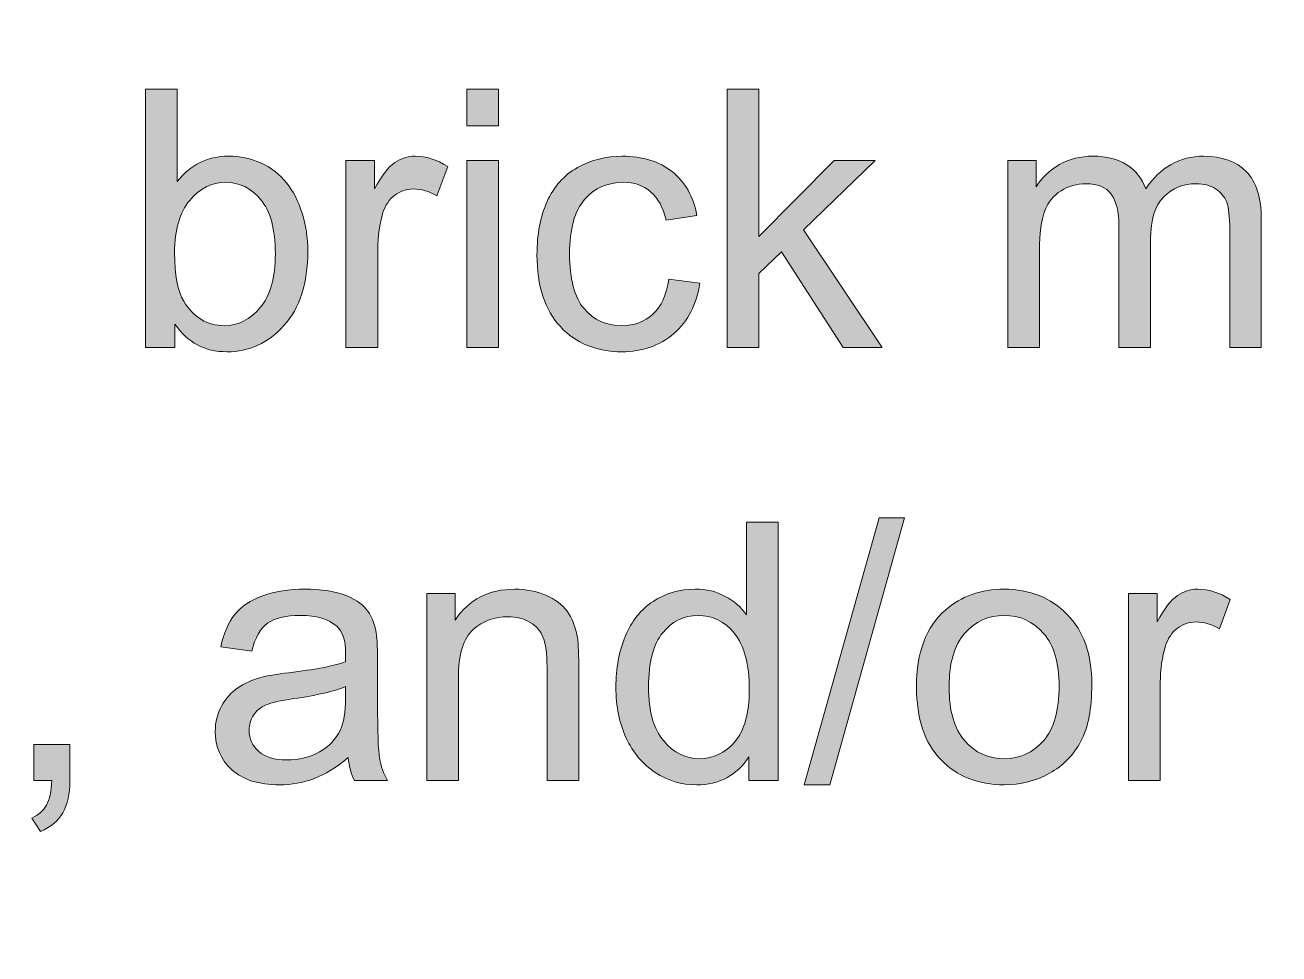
# Model space of a CAD drawing. Header units: inches. Extents: x -17.6 to 82.3, y -15.1 to 23.2.
# Drawn here: x 79.354 to 80.03, y -4.854 to -4.353 of the extents above; entities that cross this region are included whole.
import ezdxf

# ---------------------------------------------------------------- set-up
doc = ezdxf.new("R2010")
doc.units = ezdxf.units.IN
doc.header["$MEASUREMENT"] = 0
doc.layers.get('0').update_dxf_attribs({"lineweight": 0})
doc.layers.add('G-ANNO-TTLB', color=7, linetype='Continuous', lineweight=0)

# ---------------------------------------------------------------- blocks, each defined once
blk = doc.blocks.new('Block_3')
at = {"true_color": 0x000000, "transparency": 33554687}
h = blk.add_hatch(color=18, dxfattribs=at)
h.dxf.hatch_style = 2
edge = h.paths.add_edge_path()
edge.add_spline(control_points=[(79.43492, -4.47594), (79.43492, -4.48802), (79.43656, -4.49676), (79.43986, -4.50214), (79.44523, -4.51095), (79.45251, -4.51534), (79.4617, -4.51534), (79.46916, -4.51534), (79.47561, -4.5121), (79.48107, -4.5056), (79.4865, -4.49912), (79.48923, -4.48945), (79.48923, -4.4766), (79.48923, -4.46343), (79.48661, -4.45372), (79.48139, -4.44746), (79.47617, -4.44119), (79.46986, -4.43806), (79.46246, -4.43806), (79.45498, -4.43806), (79.44853, -4.4413), (79.44309, -4.44779), (79.43764, -4.45428), (79.43492, -4.46366), (79.43492, -4.47594)], knot_values=[0, 0, 0, 0, 1, 1, 1, 2, 2, 2, 3, 3, 3, 4, 4, 4, 5, 5, 5, 6, 6, 6, 7, 7, 7, 8, 8, 8, 8], degree=3, periodic=0)
edge = h.paths.add_edge_path()
edge.add_spline(control_points=[(79.43511, -4.52711), (79.43511, -4.52711), (79.41924, -4.52711), (79.41924, -4.52711), (79.41924, -4.52711), (79.41924, -4.38793), (79.41924, -4.38793), (79.41924, -4.38793), (79.43633, -4.38793), (79.43633, -4.38793), (79.43633, -4.38793), (79.43633, -4.43758), (79.43633, -4.43758), (79.44355, -4.42853), (79.45277, -4.424), (79.46398, -4.424), (79.47017, -4.424), (79.47605, -4.42525), (79.48158, -4.42775), (79.48711, -4.43026), (79.49167, -4.43377), (79.49525, -4.4383), (79.49883, -4.44282), (79.50163, -4.44828), (79.50366, -4.45467), (79.50568, -4.46106), (79.5067, -4.4679), (79.5067, -4.47518), (79.5067, -4.49246), (79.50241, -4.50582), (79.49387, -4.51525), (79.48532, -4.52467), (79.47507, -4.52939), (79.46311, -4.52939), (79.45121, -4.52939), (79.44188, -4.52443), (79.43511, -4.51449), (79.43511, -4.51449), (79.43511, -4.52711), (79.43511, -4.52711)], knot_values=[0, 0, 0, 0, 1, 1, 1, 2, 2, 2, 3, 3, 3, 4, 4, 4, 5, 5, 5, 6, 6, 6, 7, 7, 7, 8, 8, 8, 9, 9, 9, 10, 10, 10, 11, 11, 11, 12, 12, 12, 13, 13, 13, 13], degree=3, periodic=0)
h = blk.add_hatch(color=18, dxfattribs=at)
h.dxf.hatch_style = 2
edge = h.paths.add_edge_path()
edge.add_spline(control_points=[(79.59234, -4.52711), (79.59234, -4.52711), (79.59234, -4.42628), (79.59234, -4.42628), (79.59234, -4.42628), (79.60943, -4.42628), (79.60943, -4.42628), (79.60943, -4.42628), (79.60943, -4.52711), (79.60943, -4.52711), (79.60943, -4.52711), (79.59234, -4.52711), (79.59234, -4.52711)], knot_values=[0, 0, 0, 0, 1, 1, 1, 2, 2, 2, 3, 3, 3, 4, 4, 4, 4], degree=3, periodic=0)
edge = h.paths.add_edge_path()
edge.add_spline(control_points=[(79.59234, -4.40758), (79.59234, -4.40758), (79.59234, -4.38793), (79.59234, -4.38793), (79.59234, -4.38793), (79.60943, -4.38793), (79.60943, -4.38793), (79.60943, -4.38793), (79.60943, -4.40758), (79.60943, -4.40758), (79.60943, -4.40758), (79.59234, -4.40758), (79.59234, -4.40758)], knot_values=[0, 0, 0, 0, 1, 1, 1, 2, 2, 2, 3, 3, 3, 4, 4, 4, 4], degree=3, periodic=0)
h = blk.add_hatch(color=18, dxfattribs=at)
h.dxf.hatch_style = 2
edge = h.paths.add_edge_path()
edge.add_spline(control_points=[(79.73275, -4.52711), (79.73275, -4.52711), (79.73275, -4.38793), (79.73275, -4.38793), (79.73275, -4.38793), (79.74984, -4.38793), (79.74984, -4.38793), (79.74984, -4.38793), (79.74984, -4.4673), (79.74984, -4.4673), (79.74984, -4.4673), (79.79028, -4.42628), (79.79028, -4.42628), (79.79028, -4.42628), (79.81242, -4.42628), (79.81242, -4.42628), (79.81242, -4.42628), (79.77387, -4.46369), (79.77387, -4.46369), (79.77387, -4.46369), (79.8163, -4.52711), (79.8163, -4.52711), (79.8163, -4.52711), (79.79522, -4.52711), (79.79522, -4.52711), (79.79522, -4.52711), (79.76191, -4.47556), (79.76191, -4.47556), (79.76191, -4.47556), (79.74984, -4.48714), (79.74984, -4.48714), (79.74984, -4.48714), (79.74984, -4.52711), (79.74984, -4.52711), (79.74984, -4.52711), (79.73275, -4.52711), (79.73275, -4.52711)], knot_values=[0, 0, 0, 0, 1, 1, 1, 2, 2, 2, 3, 3, 3, 4, 4, 4, 5, 5, 5, 6, 6, 6, 7, 7, 7, 8, 8, 8, 9, 9, 9, 10, 10, 10, 11, 11, 11, 12, 12, 12, 12], degree=3, periodic=0)
h = blk.add_hatch(color=18, dxfattribs=at)
h.dxf.hatch_style = 2
edge = h.paths.add_edge_path()
edge.add_spline(control_points=[(79.52729, -4.52711), (79.52729, -4.52711), (79.52729, -4.42628), (79.52729, -4.42628), (79.52729, -4.42628), (79.54267, -4.42628), (79.54267, -4.42628), (79.54267, -4.42628), (79.54267, -4.44157), (79.54267, -4.44157), (79.5466, -4.43442), (79.55023, -4.4297), (79.55355, -4.42742), (79.55687, -4.42514), (79.56052, -4.424), (79.56451, -4.424), (79.57027, -4.424), (79.57613, -4.42584), (79.58209, -4.42951), (79.58209, -4.42951), (79.5762, -4.44537), (79.5762, -4.44537), (79.57202, -4.4429), (79.56784, -4.44166), (79.56367, -4.44166), (79.55992, -4.44166), (79.55657, -4.44279), (79.5536, -4.44503), (79.55062, -4.44728), (79.5485, -4.4504), (79.54723, -4.45439), (79.54533, -4.46046), (79.54438, -4.46711), (79.54438, -4.47432), (79.54438, -4.47432), (79.54438, -4.52711), (79.54438, -4.52711), (79.54438, -4.52711), (79.52729, -4.52711), (79.52729, -4.52711)], knot_values=[0, 0, 0, 0, 1, 1, 1, 2, 2, 2, 3, 3, 3, 4, 4, 4, 5, 5, 5, 6, 6, 6, 7, 7, 7, 8, 8, 8, 9, 9, 9, 10, 10, 10, 11, 11, 11, 12, 12, 12, 13, 13, 13, 13], degree=3, periodic=0)
h = blk.add_hatch(color=18, dxfattribs=at)
h.dxf.hatch_style = 2
edge = h.paths.add_edge_path()
edge.add_spline(control_points=[(79.70123, -4.49018), (79.70123, -4.49018), (79.71804, -4.49236), (79.71804, -4.49236), (79.7162, -4.50395), (79.71151, -4.51301), (79.70394, -4.51957), (79.69637, -4.52611), (79.68709, -4.52939), (79.67608, -4.52939), (79.66227, -4.52939), (79.65118, -4.52489), (79.6428, -4.51586), (79.63441, -4.50685), (79.63021, -4.49391), (79.63021, -4.47708), (79.63021, -4.46619), (79.63203, -4.45667), (79.63563, -4.4485), (79.63924, -4.44033), (79.64472, -4.4342), (79.6521, -4.43014), (79.65948, -4.42604), (79.66749, -4.424), (79.67616, -4.424), (79.68712, -4.424), (79.69607, -4.42677), (79.70304, -4.43231), (79.71, -4.43785), (79.71446, -4.44572), (79.71642, -4.45591), (79.71642, -4.45591), (79.69982, -4.45847), (79.69982, -4.45847), (79.69823, -4.4517), (79.69542, -4.4466), (79.69141, -4.44318), (79.68739, -4.43977), (79.68254, -4.43806), (79.67684, -4.43806), (79.66823, -4.43806), (79.66123, -4.44115), (79.65584, -4.44731), (79.65047, -4.45349), (79.64779, -4.46324), (79.64779, -4.4766), (79.64779, -4.49015), (79.65038, -4.49999), (79.65557, -4.50613), (79.66075, -4.51227), (79.66753, -4.51534), (79.67589, -4.51534), (79.68259, -4.51534), (79.68819, -4.51328), (79.69268, -4.50917), (79.69718, -4.50506), (79.70003, -4.49873), (79.70123, -4.49018)], knot_values=[0, 0, 0, 0, 1, 1, 1, 2, 2, 2, 3, 3, 3, 4, 4, 4, 5, 5, 5, 6, 6, 6, 7, 7, 7, 8, 8, 8, 9, 9, 9, 10, 10, 10, 11, 11, 11, 12, 12, 12, 13, 13, 13, 14, 14, 14, 15, 15, 15, 16, 16, 16, 17, 17, 17, 18, 18, 18, 19, 19, 19, 19], degree=3, periodic=0)
h = blk.add_hatch(color=18, dxfattribs=at)
h.dxf.hatch_style = 2
edge = h.paths.add_edge_path()
edge.add_spline(control_points=[(79.8839, -4.52711), (79.8839, -4.52711), (79.8839, -4.42628), (79.8839, -4.42628), (79.8839, -4.42628), (79.8992, -4.42628), (79.8992, -4.42628), (79.8992, -4.42628), (79.8992, -4.44043), (79.8992, -4.44043), (79.90236, -4.43549), (79.90656, -4.43152), (79.91181, -4.42851), (79.91707, -4.42551), (79.92306, -4.424), (79.92977, -4.424), (79.93723, -4.424), (79.94336, -4.42555), (79.94813, -4.42866), (79.95291, -4.43176), (79.95629, -4.43609), (79.95825, -4.44166), (79.96623, -4.42989), (79.9766, -4.424), (79.98939, -4.424), (79.99939, -4.424), (80.00708, -4.42677), (80.01245, -4.43231), (80.01784, -4.43785), (80.02053, -4.44638), (80.02053, -4.4579), (80.02053, -4.4579), (80.02053, -4.52711), (80.02053, -4.52711), (80.02053, -4.52711), (80.00353, -4.52711), (80.00353, -4.52711), (80.00353, -4.52711), (80.00353, -4.4636), (80.00353, -4.4636), (80.00353, -4.45676), (80.00298, -4.45184), (80.00187, -4.44883), (80.00076, -4.44583), (79.99875, -4.4434), (79.99585, -4.44157), (79.99293, -4.43974), (79.98952, -4.43882), (79.9856, -4.43882), (79.9785, -4.43882), (79.97262, -4.44118), (79.96794, -4.4459), (79.96324, -4.4506), (79.96091, -4.45816), (79.96091, -4.46853), (79.96091, -4.46853), (79.96091, -4.52711), (79.96091, -4.52711), (79.96091, -4.52711), (79.94382, -4.52711), (79.94382, -4.52711), (79.94382, -4.52711), (79.94382, -4.4616), (79.94382, -4.4616), (79.94382, -4.45401), (79.94242, -4.44831), (79.93964, -4.44451), (79.93685, -4.44071), (79.93229, -4.43882), (79.92597, -4.43882), (79.92116, -4.43882), (79.91671, -4.44008), (79.91262, -4.44261), (79.90854, -4.44515), (79.90559, -4.44885), (79.90375, -4.45372), (79.90191, -4.45859), (79.90099, -4.46562), (79.90099, -4.4748), (79.90099, -4.4748), (79.90099, -4.52711), (79.90099, -4.52711), (79.90099, -4.52711), (79.8839, -4.52711), (79.8839, -4.52711)], knot_values=[0, 0, 0, 0, 1, 1, 1, 2, 2, 2, 3, 3, 3, 4, 4, 4, 5, 5, 5, 6, 6, 6, 7, 7, 7, 8, 8, 8, 9, 9, 9, 10, 10, 10, 11, 11, 11, 12, 12, 12, 13, 13, 13, 14, 14, 14, 15, 15, 15, 16, 16, 16, 17, 17, 17, 18, 18, 18, 19, 19, 19, 20, 20, 20, 21, 21, 21, 22, 22, 22, 23, 23, 23, 24, 24, 24, 25, 25, 25, 26, 26, 26, 27, 27, 27, 28, 28, 28, 28], degree=3, periodic=0)
h = blk.add_hatch(color=18, dxfattribs=at)
h.dxf.hatch_style = 2
edge = h.paths.add_edge_path()
edge.add_spline(control_points=[(79.69032, -4.71012), (79.69032, -4.72304), (79.69303, -4.73269), (79.69849, -4.73908), (79.70393, -4.74547), (79.71034, -4.74867), (79.71775, -4.74867), (79.72522, -4.74867), (79.73157, -4.74562), (79.73679, -4.7395), (79.74201, -4.7334), (79.74463, -4.72408), (79.74463, -4.71155), (79.74463, -4.69775), (79.74197, -4.68762), (79.73665, -4.68117), (79.73134, -4.67471), (79.72477, -4.67148), (79.71699, -4.67148), (79.70939, -4.67148), (79.70304, -4.67459), (79.69796, -4.68079), (79.69287, -4.68698), (79.69032, -4.69676), (79.69032, -4.71012)], knot_values=[0, 0, 0, 0, 1, 1, 1, 2, 2, 2, 3, 3, 3, 4, 4, 4, 5, 5, 5, 6, 6, 6, 7, 7, 7, 8, 8, 8, 8], degree=3, periodic=0)
edge = h.paths.add_edge_path()
edge.add_spline(control_points=[(79.74433, -4.76044), (79.74433, -4.76044), (79.74433, -4.74772), (79.74433, -4.74772), (79.73794, -4.75772), (79.72854, -4.76272), (79.71615, -4.76272), (79.7081, -4.76272), (79.70071, -4.76051), (79.69397, -4.75608), (79.68723, -4.75164), (79.68201, -4.74546), (79.6783, -4.73752), (79.6746, -4.72957), (79.67274, -4.72045), (79.67274, -4.71012), (79.67274, -4.70006), (79.67442, -4.69093), (79.67779, -4.68273), (79.68114, -4.67453), (79.68617, -4.66825), (79.69287, -4.66389), (79.69958, -4.65952), (79.70709, -4.65734), (79.71539, -4.65734), (79.72146, -4.65734), (79.72686, -4.65861), (79.73161, -4.66119), (79.73636, -4.66374), (79.74022, -4.66709), (79.74319, -4.6712), (79.74319, -4.6712), (79.74319, -4.62126), (79.74319, -4.62126), (79.74319, -4.62126), (79.7602, -4.62126), (79.7602, -4.62126), (79.7602, -4.62126), (79.7602, -4.76044), (79.7602, -4.76044), (79.7602, -4.76044), (79.74433, -4.76044), (79.74433, -4.76044)], knot_values=[0, 0, 0, 0, 1, 1, 1, 2, 2, 2, 3, 3, 3, 4, 4, 4, 5, 5, 5, 6, 6, 6, 7, 7, 7, 8, 8, 8, 9, 9, 9, 10, 10, 10, 11, 11, 11, 12, 12, 12, 13, 13, 13, 14, 14, 14, 14], degree=3, periodic=0)
h = blk.add_hatch(color=18, dxfattribs=at)
h.dxf.hatch_style = 2
edge = h.paths.add_edge_path()
edge.add_spline(control_points=[(79.77425, -4.76282), (79.77425, -4.76282), (79.81459, -4.61888), (79.81459, -4.61888), (79.81459, -4.61888), (79.82826, -4.61888), (79.82826, -4.61888), (79.82826, -4.61888), (79.788, -4.76282), (79.788, -4.76282), (79.788, -4.76282), (79.77425, -4.76282), (79.77425, -4.76282)], knot_values=[0, 0, 0, 0, 1, 1, 1, 2, 2, 2, 3, 3, 3, 4, 4, 4, 4], degree=3, periodic=0)
h = blk.add_hatch(color=18, dxfattribs=at)
h.dxf.hatch_style = 2
edge = h.paths.add_edge_path()
edge.add_spline(control_points=[(79.52702, -4.70984), (79.52081, -4.71238), (79.5115, -4.71452), (79.4991, -4.7163), (79.49208, -4.71731), (79.4871, -4.71845), (79.48419, -4.71971), (79.48128, -4.72097), (79.47903, -4.72283), (79.47746, -4.72526), (79.47587, -4.7277), (79.47507, -4.73041), (79.47507, -4.73338), (79.47507, -4.73794), (79.47681, -4.74174), (79.48025, -4.74478), (79.4837, -4.74782), (79.48874, -4.74934), (79.49539, -4.74934), (79.50198, -4.74934), (79.50784, -4.7479), (79.51297, -4.74501), (79.51809, -4.74213), (79.52185, -4.7382), (79.52425, -4.73319), (79.5261, -4.72933), (79.52702, -4.72363), (79.52702, -4.71611), (79.52702, -4.71611), (79.52702, -4.70984), (79.52702, -4.70984)], knot_values=[0, 0, 0, 0, 1, 1, 1, 2, 2, 2, 3, 3, 3, 4, 4, 4, 5, 5, 5, 6, 6, 6, 7, 7, 7, 8, 8, 8, 9, 9, 9, 10, 10, 10, 10], degree=3, periodic=0)
edge = h.paths.add_edge_path()
edge.add_spline(control_points=[(79.52843, -4.74801), (79.52211, -4.75339), (79.516, -4.75719), (79.51016, -4.7594), (79.50431, -4.76161), (79.49802, -4.76272), (79.49132, -4.76272), (79.48024, -4.76272), (79.47172, -4.76001), (79.46577, -4.75461), (79.45983, -4.74919), (79.45684, -4.74228), (79.45684, -4.73386), (79.45684, -4.72892), (79.45798, -4.72442), (79.46022, -4.72032), (79.46246, -4.71625), (79.46541, -4.71297), (79.46905, -4.7105), (79.47268, -4.70803), (79.47678, -4.70616), (79.48134, -4.7049), (79.4847, -4.70402), (79.48976, -4.70317), (79.49653, -4.70234), (79.51034, -4.7007), (79.52049, -4.69873), (79.52702, -4.69645), (79.52707, -4.69411), (79.5271, -4.69263), (79.5271, -4.69199), (79.5271, -4.68503), (79.5255, -4.68012), (79.52227, -4.67727), (79.5179, -4.67341), (79.51141, -4.67148), (79.50279, -4.67148), (79.49476, -4.67148), (79.48882, -4.67289), (79.485, -4.6757), (79.48117, -4.67852), (79.47834, -4.68351), (79.47651, -4.69066), (79.47651, -4.69066), (79.4598, -4.68838), (79.4598, -4.68838), (79.46132, -4.68123), (79.46381, -4.67546), (79.46729, -4.67106), (79.47077, -4.66665), (79.4758, -4.66328), (79.48239, -4.66089), (79.48897, -4.65853), (79.4966, -4.65734), (79.50526, -4.65734), (79.51388, -4.65734), (79.52087, -4.65835), (79.52626, -4.66037), (79.53163, -4.66239), (79.53559, -4.66494), (79.53811, -4.66802), (79.54065, -4.67109), (79.54243, -4.67497), (79.54343, -4.67965), (79.544, -4.68256), (79.5443, -4.68781), (79.5443, -4.69541), (79.5443, -4.69541), (79.5443, -4.71819), (79.5443, -4.71819), (79.5443, -4.73408), (79.54465, -4.74413), (79.54538, -4.74835), (79.54612, -4.75255), (79.54755, -4.75658), (79.5497, -4.76044), (79.5497, -4.76044), (79.53185, -4.76044), (79.53185, -4.76044), (79.53008, -4.7569), (79.52894, -4.75275), (79.52843, -4.74801)], knot_values=[0, 0, 0, 0, 1, 1, 1, 2, 2, 2, 3, 3, 3, 4, 4, 4, 5, 5, 5, 6, 6, 6, 7, 7, 7, 8, 8, 8, 9, 9, 9, 10, 10, 10, 11, 11, 11, 12, 12, 12, 13, 13, 13, 14, 14, 14, 15, 15, 15, 16, 16, 16, 17, 17, 17, 18, 18, 18, 19, 19, 19, 20, 20, 20, 21, 21, 21, 22, 22, 22, 23, 23, 23, 24, 24, 24, 25, 25, 25, 26, 26, 26, 27, 27, 27, 27], degree=3, periodic=0)
h = blk.add_hatch(color=18, dxfattribs=at)
h.dxf.hatch_style = 2
edge = h.paths.add_edge_path()
edge.add_spline(control_points=[(79.57077, -4.76044), (79.57077, -4.76044), (79.57077, -4.65961), (79.57077, -4.65961), (79.57077, -4.65961), (79.58615, -4.65961), (79.58615, -4.65961), (79.58615, -4.65961), (79.58615, -4.67395), (79.58615, -4.67395), (79.59356, -4.66287), (79.60426, -4.65734), (79.61825, -4.65734), (79.62432, -4.65734), (79.62991, -4.65842), (79.63501, -4.66062), (79.64011, -4.66279), (79.64392, -4.66566), (79.64646, -4.6692), (79.64898, -4.67274), (79.65076, -4.67696), (79.65177, -4.68183), (79.6524, -4.68499), (79.65272, -4.69054), (79.65272, -4.69845), (79.65272, -4.69845), (79.65272, -4.76044), (79.65272, -4.76044), (79.65272, -4.76044), (79.63563, -4.76044), (79.63563, -4.76044), (79.63563, -4.76044), (79.63563, -4.69911), (79.63563, -4.69911), (79.63563, -4.69215), (79.63496, -4.68694), (79.63363, -4.68349), (79.6323, -4.68004), (79.62994, -4.67729), (79.62656, -4.67524), (79.62318, -4.67318), (79.61919, -4.67215), (79.61464, -4.67215), (79.60737, -4.67215), (79.60107, -4.67445), (79.5958, -4.67908), (79.59052, -4.6837), (79.58786, -4.69246), (79.58786, -4.70538), (79.58786, -4.70538), (79.58786, -4.76044), (79.58786, -4.76044), (79.58786, -4.76044), (79.57077, -4.76044), (79.57077, -4.76044)], knot_values=[0, 0, 0, 0, 1, 1, 1, 2, 2, 2, 3, 3, 3, 4, 4, 4, 5, 5, 5, 6, 6, 6, 7, 7, 7, 8, 8, 8, 9, 9, 9, 10, 10, 10, 11, 11, 11, 12, 12, 12, 13, 13, 13, 14, 14, 14, 15, 15, 15, 16, 16, 16, 17, 17, 17, 18, 18, 18, 18], degree=3, periodic=0)
h = blk.add_hatch(color=18, dxfattribs=at)
h.dxf.hatch_style = 2
edge = h.paths.add_edge_path()
edge.add_spline(control_points=[(79.85229, -4.71003), (79.85229, -4.72294), (79.8551, -4.73261), (79.86073, -4.73904), (79.86637, -4.74546), (79.87345, -4.74867), (79.882, -4.74867), (79.89049, -4.74867), (79.89754, -4.74544), (79.90318, -4.73899), (79.90881, -4.73253), (79.91162, -4.72268), (79.91162, -4.70946), (79.91162, -4.69699), (79.9088, -4.68754), (79.90313, -4.68113), (79.89746, -4.6747), (79.89042, -4.67148), (79.882, -4.67148), (79.87345, -4.67148), (79.86637, -4.67468), (79.86073, -4.68107), (79.8551, -4.68746), (79.85229, -4.69712), (79.85229, -4.71003)], knot_values=[0, 0, 0, 0, 1, 1, 1, 2, 2, 2, 3, 3, 3, 4, 4, 4, 5, 5, 5, 6, 6, 6, 7, 7, 7, 8, 8, 8, 8], degree=3, periodic=0)
edge = h.paths.add_edge_path()
edge.add_spline(control_points=[(79.83472, -4.71003), (79.83472, -4.69135), (79.83991, -4.67753), (79.85029, -4.66854), (79.85897, -4.66106), (79.86953, -4.65734), (79.882, -4.65734), (79.89586, -4.65734), (79.9072, -4.66188), (79.91599, -4.67095), (79.92479, -4.68004), (79.9292, -4.69259), (79.9292, -4.7086), (79.9292, -4.72158), (79.92725, -4.73178), (79.92335, -4.73923), (79.91946, -4.74666), (79.91379, -4.75244), (79.90636, -4.75655), (79.89893, -4.76066), (79.8908, -4.76272), (79.882, -4.76272), (79.86789, -4.76272), (79.85647, -4.75819), (79.84778, -4.74915), (79.83908, -4.7401), (79.83472, -4.72705), (79.83472, -4.71003)], knot_values=[0, 0, 0, 0, 1, 1, 1, 2, 2, 2, 3, 3, 3, 4, 4, 4, 5, 5, 5, 6, 6, 6, 7, 7, 7, 8, 8, 8, 9, 9, 9, 9], degree=3, periodic=0)
h = blk.add_hatch(color=18, dxfattribs=at)
h.dxf.hatch_style = 2
edge = h.paths.add_edge_path()
edge.add_spline(control_points=[(79.94903, -4.76044), (79.94903, -4.76044), (79.94903, -4.65961), (79.94903, -4.65961), (79.94903, -4.65961), (79.96441, -4.65961), (79.96441, -4.65961), (79.96441, -4.65961), (79.96441, -4.6749), (79.96441, -4.6749), (79.96834, -4.66775), (79.97196, -4.66303), (79.97529, -4.66075), (79.97861, -4.65847), (79.98226, -4.65734), (79.98625, -4.65734), (79.99201, -4.65734), (79.99787, -4.65917), (80.00382, -4.66284), (80.00382, -4.66284), (79.99794, -4.6787), (79.99794, -4.6787), (79.99376, -4.67623), (79.98958, -4.67499), (79.98541, -4.67499), (79.98166, -4.67499), (79.97831, -4.67612), (79.97534, -4.67836), (79.97236, -4.68061), (79.97024, -4.68373), (79.96897, -4.68772), (79.96707, -4.69379), (79.96612, -4.70044), (79.96612, -4.70766), (79.96612, -4.70766), (79.96612, -4.76044), (79.96612, -4.76044), (79.96612, -4.76044), (79.94903, -4.76044), (79.94903, -4.76044)], knot_values=[0, 0, 0, 0, 1, 1, 1, 2, 2, 2, 3, 3, 3, 4, 4, 4, 5, 5, 5, 6, 6, 6, 7, 7, 7, 8, 8, 8, 9, 9, 9, 10, 10, 10, 11, 11, 11, 12, 12, 12, 13, 13, 13, 13], degree=3, periodic=0)
h = blk.add_hatch(color=18, dxfattribs=at)
h.dxf.hatch_style = 2
edge = h.paths.add_edge_path()
edge.add_spline(control_points=[(79.35905, -4.76044), (79.35905, -4.76044), (79.35905, -4.74098), (79.35905, -4.74098), (79.35905, -4.74098), (79.37853, -4.74098), (79.37853, -4.74098), (79.37853, -4.74098), (79.37853, -4.76044), (79.37853, -4.76044), (79.37853, -4.76759), (79.37725, -4.77337), (79.37473, -4.77778), (79.37219, -4.78217), (79.36816, -4.78558), (79.36266, -4.78798), (79.36266, -4.78798), (79.35791, -4.78067), (79.35791, -4.78067), (79.36152, -4.77908), (79.36418, -4.77676), (79.36589, -4.77368), (79.36759, -4.77062), (79.36854, -4.76621), (79.36873, -4.76044), (79.36873, -4.76044), (79.35905, -4.76044), (79.35905, -4.76044)], knot_values=[0, 0, 0, 0, 1, 1, 1, 2, 2, 2, 3, 3, 3, 4, 4, 4, 5, 5, 5, 6, 6, 6, 7, 7, 7, 8, 8, 8, 9, 9, 9, 9], degree=3, periodic=0)
for points, knots in [([(79.43511, -4.52711), (79.43511, -4.52711), (79.41924, -4.52711), (79.41924, -4.52711), (79.41924, -4.52711), (79.41924, -4.38793), (79.41924, -4.38793), (79.41924, -4.38793), (79.43633, -4.38793), (79.43633, -4.38793), (79.43633, -4.38793), (79.43633, -4.43758), (79.43633, -4.43758), (79.44355, -4.42853), (79.45277, -4.424), (79.46398, -4.424), (79.47017, -4.424), (79.47605, -4.42525), (79.48158, -4.42775), (79.48711, -4.43026), (79.49167, -4.43377), (79.49525, -4.4383), (79.49883, -4.44282), (79.50163, -4.44828), (79.50366, -4.45467), (79.50568, -4.46106), (79.5067, -4.4679), (79.5067, -4.47518), (79.5067, -4.49246), (79.50241, -4.50582), (79.49387, -4.51525), (79.48532, -4.52467), (79.47507, -4.52939), (79.46311, -4.52939), (79.45121, -4.52939), (79.44188, -4.52443), (79.43511, -4.51449), (79.43511, -4.51449), (79.43511, -4.52711), (79.43511, -4.52711)], [0, 0, 0, 0, 1, 1, 1, 2, 2, 2, 3, 3, 3, 4, 4, 4, 5, 5, 5, 6, 6, 6, 7, 7, 7, 8, 8, 8, 9, 9, 9, 10, 10, 10, 11, 11, 11, 12, 12, 12, 13, 13, 13, 13]), ([(79.59234, -4.40758), (79.59234, -4.40758), (79.59234, -4.38793), (79.59234, -4.38793), (79.59234, -4.38793), (79.60943, -4.38793), (79.60943, -4.38793), (79.60943, -4.38793), (79.60943, -4.40758), (79.60943, -4.40758), (79.60943, -4.40758), (79.59234, -4.40758), (79.59234, -4.40758)], [0, 0, 0, 0, 1, 1, 1, 2, 2, 2, 3, 3, 3, 4, 4, 4, 4]), ([(79.73275, -4.52711), (79.73275, -4.52711), (79.73275, -4.38793), (79.73275, -4.38793), (79.73275, -4.38793), (79.74984, -4.38793), (79.74984, -4.38793), (79.74984, -4.38793), (79.74984, -4.4673), (79.74984, -4.4673), (79.74984, -4.4673), (79.79028, -4.42628), (79.79028, -4.42628), (79.79028, -4.42628), (79.81242, -4.42628), (79.81242, -4.42628), (79.81242, -4.42628), (79.77387, -4.46369), (79.77387, -4.46369), (79.77387, -4.46369), (79.8163, -4.52711), (79.8163, -4.52711), (79.8163, -4.52711), (79.79522, -4.52711), (79.79522, -4.52711), (79.79522, -4.52711), (79.76191, -4.47556), (79.76191, -4.47556), (79.76191, -4.47556), (79.74984, -4.48714), (79.74984, -4.48714), (79.74984, -4.48714), (79.74984, -4.52711), (79.74984, -4.52711), (79.74984, -4.52711), (79.73275, -4.52711), (79.73275, -4.52711)], [0, 0, 0, 0, 1, 1, 1, 2, 2, 2, 3, 3, 3, 4, 4, 4, 5, 5, 5, 6, 6, 6, 7, 7, 7, 8, 8, 8, 9, 9, 9, 10, 10, 10, 11, 11, 11, 12, 12, 12, 12]), ([(79.52729, -4.52711), (79.52729, -4.52711), (79.52729, -4.42628), (79.52729, -4.42628), (79.52729, -4.42628), (79.54267, -4.42628), (79.54267, -4.42628), (79.54267, -4.42628), (79.54267, -4.44157), (79.54267, -4.44157), (79.5466, -4.43442), (79.55023, -4.4297), (79.55355, -4.42742), (79.55687, -4.42514), (79.56052, -4.424), (79.56451, -4.424), (79.57027, -4.424), (79.57613, -4.42584), (79.58209, -4.42951), (79.58209, -4.42951), (79.5762, -4.44537), (79.5762, -4.44537), (79.57202, -4.4429), (79.56784, -4.44166), (79.56367, -4.44166), (79.55992, -4.44166), (79.55657, -4.44279), (79.5536, -4.44503), (79.55062, -4.44728), (79.5485, -4.4504), (79.54723, -4.45439), (79.54533, -4.46046), (79.54438, -4.46711), (79.54438, -4.47432), (79.54438, -4.47432), (79.54438, -4.52711), (79.54438, -4.52711), (79.54438, -4.52711), (79.52729, -4.52711), (79.52729, -4.52711)], [0, 0, 0, 0, 1, 1, 1, 2, 2, 2, 3, 3, 3, 4, 4, 4, 5, 5, 5, 6, 6, 6, 7, 7, 7, 8, 8, 8, 9, 9, 9, 10, 10, 10, 11, 11, 11, 12, 12, 12, 13, 13, 13, 13]), ([(79.70123, -4.49018), (79.70123, -4.49018), (79.71804, -4.49236), (79.71804, -4.49236), (79.7162, -4.50395), (79.71151, -4.51301), (79.70394, -4.51957), (79.69637, -4.52611), (79.68709, -4.52939), (79.67608, -4.52939), (79.66227, -4.52939), (79.65118, -4.52489), (79.6428, -4.51586), (79.63441, -4.50685), (79.63021, -4.49391), (79.63021, -4.47708), (79.63021, -4.46619), (79.63203, -4.45667), (79.63563, -4.4485), (79.63924, -4.44033), (79.64472, -4.4342), (79.6521, -4.43014), (79.65948, -4.42604), (79.66749, -4.424), (79.67616, -4.424), (79.68712, -4.424), (79.69607, -4.42677), (79.70304, -4.43231), (79.71, -4.43785), (79.71446, -4.44572), (79.71642, -4.45591), (79.71642, -4.45591), (79.69982, -4.45847), (79.69982, -4.45847), (79.69823, -4.4517), (79.69542, -4.4466), (79.69141, -4.44318), (79.68739, -4.43977), (79.68254, -4.43806), (79.67684, -4.43806), (79.66823, -4.43806), (79.66123, -4.44115), (79.65584, -4.44731), (79.65047, -4.45349), (79.64779, -4.46324), (79.64779, -4.4766), (79.64779, -4.49015), (79.65038, -4.49999), (79.65557, -4.50613), (79.66075, -4.51227), (79.66753, -4.51534), (79.67589, -4.51534), (79.68259, -4.51534), (79.68819, -4.51328), (79.69268, -4.50917), (79.69718, -4.50506), (79.70003, -4.49873), (79.70123, -4.49018)], [0, 0, 0, 0, 1, 1, 1, 2, 2, 2, 3, 3, 3, 4, 4, 4, 5, 5, 5, 6, 6, 6, 7, 7, 7, 8, 8, 8, 9, 9, 9, 10, 10, 10, 11, 11, 11, 12, 12, 12, 13, 13, 13, 14, 14, 14, 15, 15, 15, 16, 16, 16, 17, 17, 17, 18, 18, 18, 19, 19, 19, 19]), ([(79.8839, -4.52711), (79.8839, -4.52711), (79.8839, -4.42628), (79.8839, -4.42628), (79.8839, -4.42628), (79.8992, -4.42628), (79.8992, -4.42628), (79.8992, -4.42628), (79.8992, -4.44043), (79.8992, -4.44043), (79.90236, -4.43549), (79.90656, -4.43152), (79.91181, -4.42851), (79.91707, -4.42551), (79.92306, -4.424), (79.92977, -4.424), (79.93723, -4.424), (79.94336, -4.42555), (79.94813, -4.42866), (79.95291, -4.43176), (79.95629, -4.43609), (79.95825, -4.44166), (79.96623, -4.42989), (79.9766, -4.424), (79.98939, -4.424), (79.99939, -4.424), (80.00708, -4.42677), (80.01245, -4.43231), (80.01784, -4.43785), (80.02053, -4.44638), (80.02053, -4.4579), (80.02053, -4.4579), (80.02053, -4.52711), (80.02053, -4.52711), (80.02053, -4.52711), (80.00353, -4.52711), (80.00353, -4.52711), (80.00353, -4.52711), (80.00353, -4.4636), (80.00353, -4.4636), (80.00353, -4.45676), (80.00298, -4.45184), (80.00187, -4.44883), (80.00076, -4.44583), (79.99875, -4.4434), (79.99585, -4.44157), (79.99293, -4.43974), (79.98952, -4.43882), (79.9856, -4.43882), (79.9785, -4.43882), (79.97262, -4.44118), (79.96794, -4.4459), (79.96324, -4.4506), (79.96091, -4.45816), (79.96091, -4.46853), (79.96091, -4.46853), (79.96091, -4.52711), (79.96091, -4.52711), (79.96091, -4.52711), (79.94382, -4.52711), (79.94382, -4.52711), (79.94382, -4.52711), (79.94382, -4.4616), (79.94382, -4.4616), (79.94382, -4.45401), (79.94242, -4.44831), (79.93964, -4.44451), (79.93685, -4.44071), (79.93229, -4.43882), (79.92597, -4.43882), (79.92116, -4.43882), (79.91671, -4.44008), (79.91262, -4.44261), (79.90854, -4.44515), (79.90559, -4.44885), (79.90375, -4.45372), (79.90191, -4.45859), (79.90099, -4.46562), (79.90099, -4.4748), (79.90099, -4.4748), (79.90099, -4.52711), (79.90099, -4.52711), (79.90099, -4.52711), (79.8839, -4.52711), (79.8839, -4.52711)], [0, 0, 0, 0, 1, 1, 1, 2, 2, 2, 3, 3, 3, 4, 4, 4, 5, 5, 5, 6, 6, 6, 7, 7, 7, 8, 8, 8, 9, 9, 9, 10, 10, 10, 11, 11, 11, 12, 12, 12, 13, 13, 13, 14, 14, 14, 15, 15, 15, 16, 16, 16, 17, 17, 17, 18, 18, 18, 19, 19, 19, 20, 20, 20, 21, 21, 21, 22, 22, 22, 23, 23, 23, 24, 24, 24, 25, 25, 25, 26, 26, 26, 27, 27, 27, 28, 28, 28, 28]), ([(79.59234, -4.52711), (79.59234, -4.52711), (79.59234, -4.42628), (79.59234, -4.42628), (79.59234, -4.42628), (79.60943, -4.42628), (79.60943, -4.42628), (79.60943, -4.42628), (79.60943, -4.52711), (79.60943, -4.52711), (79.60943, -4.52711), (79.59234, -4.52711), (79.59234, -4.52711)], [0, 0, 0, 0, 1, 1, 1, 2, 2, 2, 3, 3, 3, 4, 4, 4, 4]), ([(79.43492, -4.47594), (79.43492, -4.48802), (79.43656, -4.49676), (79.43986, -4.50214), (79.44523, -4.51095), (79.45251, -4.51534), (79.4617, -4.51534), (79.46916, -4.51534), (79.47561, -4.5121), (79.48107, -4.5056), (79.4865, -4.49912), (79.48923, -4.48945), (79.48923, -4.4766), (79.48923, -4.46343), (79.48661, -4.45372), (79.48139, -4.44746), (79.47617, -4.44119), (79.46986, -4.43806), (79.46246, -4.43806), (79.45498, -4.43806), (79.44853, -4.4413), (79.44309, -4.44779), (79.43764, -4.45428), (79.43492, -4.46366), (79.43492, -4.47594)], [0, 0, 0, 0, 1, 1, 1, 2, 2, 2, 3, 3, 3, 4, 4, 4, 5, 5, 5, 6, 6, 6, 7, 7, 7, 8, 8, 8, 8]), ([(79.74433, -4.76044), (79.74433, -4.76044), (79.74433, -4.74772), (79.74433, -4.74772), (79.73794, -4.75772), (79.72854, -4.76272), (79.71615, -4.76272), (79.7081, -4.76272), (79.70071, -4.76051), (79.69397, -4.75608), (79.68723, -4.75164), (79.68201, -4.74546), (79.6783, -4.73752), (79.6746, -4.72957), (79.67274, -4.72045), (79.67274, -4.71012), (79.67274, -4.70006), (79.67442, -4.69093), (79.67779, -4.68273), (79.68114, -4.67453), (79.68617, -4.66825), (79.69287, -4.66389), (79.69958, -4.65952), (79.70709, -4.65734), (79.71539, -4.65734), (79.72146, -4.65734), (79.72686, -4.65861), (79.73161, -4.66119), (79.73636, -4.66374), (79.74022, -4.66709), (79.74319, -4.6712), (79.74319, -4.6712), (79.74319, -4.62126), (79.74319, -4.62126), (79.74319, -4.62126), (79.7602, -4.62126), (79.7602, -4.62126), (79.7602, -4.62126), (79.7602, -4.76044), (79.7602, -4.76044), (79.7602, -4.76044), (79.74433, -4.76044), (79.74433, -4.76044)], [0, 0, 0, 0, 1, 1, 1, 2, 2, 2, 3, 3, 3, 4, 4, 4, 5, 5, 5, 6, 6, 6, 7, 7, 7, 8, 8, 8, 9, 9, 9, 10, 10, 10, 11, 11, 11, 12, 12, 12, 13, 13, 13, 14, 14, 14, 14]), ([(79.77425, -4.76282), (79.77425, -4.76282), (79.81459, -4.61888), (79.81459, -4.61888), (79.81459, -4.61888), (79.82826, -4.61888), (79.82826, -4.61888), (79.82826, -4.61888), (79.788, -4.76282), (79.788, -4.76282), (79.788, -4.76282), (79.77425, -4.76282), (79.77425, -4.76282)], [0, 0, 0, 0, 1, 1, 1, 2, 2, 2, 3, 3, 3, 4, 4, 4, 4]), ([(79.52843, -4.74801), (79.52211, -4.75339), (79.516, -4.75719), (79.51016, -4.7594), (79.50431, -4.76161), (79.49802, -4.76272), (79.49132, -4.76272), (79.48024, -4.76272), (79.47172, -4.76001), (79.46577, -4.75461), (79.45983, -4.74919), (79.45684, -4.74228), (79.45684, -4.73386), (79.45684, -4.72892), (79.45798, -4.72442), (79.46022, -4.72032), (79.46246, -4.71625), (79.46541, -4.71297), (79.46905, -4.7105), (79.47268, -4.70803), (79.47678, -4.70616), (79.48134, -4.7049), (79.4847, -4.70402), (79.48976, -4.70317), (79.49653, -4.70234), (79.51034, -4.7007), (79.52049, -4.69873), (79.52702, -4.69645), (79.52707, -4.69411), (79.5271, -4.69263), (79.5271, -4.69199), (79.5271, -4.68503), (79.5255, -4.68012), (79.52227, -4.67727), (79.5179, -4.67341), (79.51141, -4.67148), (79.50279, -4.67148), (79.49476, -4.67148), (79.48882, -4.67289), (79.485, -4.6757), (79.48117, -4.67852), (79.47834, -4.68351), (79.47651, -4.69066), (79.47651, -4.69066), (79.4598, -4.68838), (79.4598, -4.68838), (79.46132, -4.68123), (79.46381, -4.67546), (79.46729, -4.67106), (79.47077, -4.66665), (79.4758, -4.66328), (79.48239, -4.66089), (79.48897, -4.65853), (79.4966, -4.65734), (79.50526, -4.65734), (79.51388, -4.65734), (79.52087, -4.65835), (79.52626, -4.66037), (79.53163, -4.66239), (79.53559, -4.66494), (79.53811, -4.66802), (79.54065, -4.67109), (79.54243, -4.67497), (79.54343, -4.67965), (79.544, -4.68256), (79.5443, -4.68781), (79.5443, -4.69541), (79.5443, -4.69541), (79.5443, -4.71819), (79.5443, -4.71819), (79.5443, -4.73408), (79.54465, -4.74413), (79.54538, -4.74835), (79.54612, -4.75255), (79.54755, -4.75658), (79.5497, -4.76044), (79.5497, -4.76044), (79.53185, -4.76044), (79.53185, -4.76044), (79.53008, -4.7569), (79.52894, -4.75275), (79.52843, -4.74801)], [0, 0, 0, 0, 1, 1, 1, 2, 2, 2, 3, 3, 3, 4, 4, 4, 5, 5, 5, 6, 6, 6, 7, 7, 7, 8, 8, 8, 9, 9, 9, 10, 10, 10, 11, 11, 11, 12, 12, 12, 13, 13, 13, 14, 14, 14, 15, 15, 15, 16, 16, 16, 17, 17, 17, 18, 18, 18, 19, 19, 19, 20, 20, 20, 21, 21, 21, 22, 22, 22, 23, 23, 23, 24, 24, 24, 25, 25, 25, 26, 26, 26, 27, 27, 27, 27]), ([(79.57077, -4.76044), (79.57077, -4.76044), (79.57077, -4.65961), (79.57077, -4.65961), (79.57077, -4.65961), (79.58615, -4.65961), (79.58615, -4.65961), (79.58615, -4.65961), (79.58615, -4.67395), (79.58615, -4.67395), (79.59356, -4.66287), (79.60426, -4.65734), (79.61825, -4.65734), (79.62432, -4.65734), (79.62991, -4.65842), (79.63501, -4.66062), (79.64011, -4.66279), (79.64392, -4.66566), (79.64646, -4.6692), (79.64898, -4.67274), (79.65076, -4.67696), (79.65177, -4.68183), (79.6524, -4.68499), (79.65272, -4.69054), (79.65272, -4.69845), (79.65272, -4.69845), (79.65272, -4.76044), (79.65272, -4.76044), (79.65272, -4.76044), (79.63563, -4.76044), (79.63563, -4.76044), (79.63563, -4.76044), (79.63563, -4.69911), (79.63563, -4.69911), (79.63563, -4.69215), (79.63496, -4.68694), (79.63363, -4.68349), (79.6323, -4.68004), (79.62994, -4.67729), (79.62656, -4.67524), (79.62318, -4.67318), (79.61919, -4.67215), (79.61464, -4.67215), (79.60737, -4.67215), (79.60107, -4.67445), (79.5958, -4.67908), (79.59052, -4.6837), (79.58786, -4.69246), (79.58786, -4.70538), (79.58786, -4.70538), (79.58786, -4.76044), (79.58786, -4.76044), (79.58786, -4.76044), (79.57077, -4.76044), (79.57077, -4.76044)], [0, 0, 0, 0, 1, 1, 1, 2, 2, 2, 3, 3, 3, 4, 4, 4, 5, 5, 5, 6, 6, 6, 7, 7, 7, 8, 8, 8, 9, 9, 9, 10, 10, 10, 11, 11, 11, 12, 12, 12, 13, 13, 13, 14, 14, 14, 15, 15, 15, 16, 16, 16, 17, 17, 17, 18, 18, 18, 18]), ([(79.83472, -4.71003), (79.83472, -4.69135), (79.83991, -4.67753), (79.85029, -4.66854), (79.85897, -4.66106), (79.86953, -4.65734), (79.882, -4.65734), (79.89586, -4.65734), (79.9072, -4.66188), (79.91599, -4.67095), (79.92479, -4.68004), (79.9292, -4.69259), (79.9292, -4.7086), (79.9292, -4.72158), (79.92725, -4.73178), (79.92335, -4.73923), (79.91946, -4.74666), (79.91379, -4.75244), (79.90636, -4.75655), (79.89893, -4.76066), (79.8908, -4.76272), (79.882, -4.76272), (79.86789, -4.76272), (79.85647, -4.75819), (79.84778, -4.74915), (79.83908, -4.7401), (79.83472, -4.72705), (79.83472, -4.71003)], [0, 0, 0, 0, 1, 1, 1, 2, 2, 2, 3, 3, 3, 4, 4, 4, 5, 5, 5, 6, 6, 6, 7, 7, 7, 8, 8, 8, 9, 9, 9, 9]), ([(79.94903, -4.76044), (79.94903, -4.76044), (79.94903, -4.65961), (79.94903, -4.65961), (79.94903, -4.65961), (79.96441, -4.65961), (79.96441, -4.65961), (79.96441, -4.65961), (79.96441, -4.6749), (79.96441, -4.6749), (79.96834, -4.66775), (79.97196, -4.66303), (79.97529, -4.66075), (79.97861, -4.65847), (79.98226, -4.65734), (79.98625, -4.65734), (79.99201, -4.65734), (79.99787, -4.65917), (80.00382, -4.66284), (80.00382, -4.66284), (79.99794, -4.6787), (79.99794, -4.6787), (79.99376, -4.67623), (79.98958, -4.67499), (79.98541, -4.67499), (79.98166, -4.67499), (79.97831, -4.67612), (79.97534, -4.67836), (79.97236, -4.68061), (79.97024, -4.68373), (79.96897, -4.68772), (79.96707, -4.69379), (79.96612, -4.70044), (79.96612, -4.70766), (79.96612, -4.70766), (79.96612, -4.76044), (79.96612, -4.76044), (79.96612, -4.76044), (79.94903, -4.76044), (79.94903, -4.76044)], [0, 0, 0, 0, 1, 1, 1, 2, 2, 2, 3, 3, 3, 4, 4, 4, 5, 5, 5, 6, 6, 6, 7, 7, 7, 8, 8, 8, 9, 9, 9, 10, 10, 10, 11, 11, 11, 12, 12, 12, 13, 13, 13, 13]), ([(79.69032, -4.71012), (79.69032, -4.72304), (79.69303, -4.73269), (79.69849, -4.73908), (79.70393, -4.74547), (79.71034, -4.74867), (79.71775, -4.74867), (79.72522, -4.74867), (79.73157, -4.74562), (79.73679, -4.7395), (79.74201, -4.7334), (79.74463, -4.72408), (79.74463, -4.71155), (79.74463, -4.69775), (79.74197, -4.68762), (79.73665, -4.68117), (79.73134, -4.67471), (79.72477, -4.67148), (79.71699, -4.67148), (79.70939, -4.67148), (79.70304, -4.67459), (79.69796, -4.68079), (79.69287, -4.68698), (79.69032, -4.69676), (79.69032, -4.71012)], [0, 0, 0, 0, 1, 1, 1, 2, 2, 2, 3, 3, 3, 4, 4, 4, 5, 5, 5, 6, 6, 6, 7, 7, 7, 8, 8, 8, 8]), ([(79.85229, -4.71003), (79.85229, -4.72294), (79.8551, -4.73261), (79.86073, -4.73904), (79.86637, -4.74546), (79.87345, -4.74867), (79.882, -4.74867), (79.89049, -4.74867), (79.89754, -4.74544), (79.90318, -4.73899), (79.90881, -4.73253), (79.91162, -4.72268), (79.91162, -4.70946), (79.91162, -4.69699), (79.9088, -4.68754), (79.90313, -4.68113), (79.89746, -4.6747), (79.89042, -4.67148), (79.882, -4.67148), (79.87345, -4.67148), (79.86637, -4.67468), (79.86073, -4.68107), (79.8551, -4.68746), (79.85229, -4.69712), (79.85229, -4.71003)], [0, 0, 0, 0, 1, 1, 1, 2, 2, 2, 3, 3, 3, 4, 4, 4, 5, 5, 5, 6, 6, 6, 7, 7, 7, 8, 8, 8, 8]), ([(79.52702, -4.70984), (79.52081, -4.71238), (79.5115, -4.71452), (79.4991, -4.7163), (79.49208, -4.71731), (79.4871, -4.71845), (79.48419, -4.71971), (79.48128, -4.72097), (79.47903, -4.72283), (79.47746, -4.72526), (79.47587, -4.7277), (79.47507, -4.73041), (79.47507, -4.73338), (79.47507, -4.73794), (79.47681, -4.74174), (79.48025, -4.74478), (79.4837, -4.74782), (79.48874, -4.74934), (79.49539, -4.74934), (79.50198, -4.74934), (79.50784, -4.7479), (79.51297, -4.74501), (79.51809, -4.74213), (79.52185, -4.7382), (79.52425, -4.73319), (79.5261, -4.72933), (79.52702, -4.72363), (79.52702, -4.71611), (79.52702, -4.71611), (79.52702, -4.70984), (79.52702, -4.70984)], [0, 0, 0, 0, 1, 1, 1, 2, 2, 2, 3, 3, 3, 4, 4, 4, 5, 5, 5, 6, 6, 6, 7, 7, 7, 8, 8, 8, 9, 9, 9, 10, 10, 10, 10]), ([(79.35905, -4.76044), (79.35905, -4.76044), (79.35905, -4.74098), (79.35905, -4.74098), (79.35905, -4.74098), (79.37853, -4.74098), (79.37853, -4.74098), (79.37853, -4.74098), (79.37853, -4.76044), (79.37853, -4.76044), (79.37853, -4.76759), (79.37725, -4.77337), (79.37473, -4.77778), (79.37219, -4.78217), (79.36816, -4.78558), (79.36266, -4.78798), (79.36266, -4.78798), (79.35791, -4.78067), (79.35791, -4.78067), (79.36152, -4.77908), (79.36418, -4.77676), (79.36589, -4.77368), (79.36759, -4.77062), (79.36854, -4.76621), (79.36873, -4.76044), (79.36873, -4.76044), (79.35905, -4.76044), (79.35905, -4.76044)], [0, 0, 0, 0, 1, 1, 1, 2, 2, 2, 3, 3, 3, 4, 4, 4, 5, 5, 5, 6, 6, 6, 7, 7, 7, 8, 8, 8, 9, 9, 9, 9])]:
    blk.add_open_spline(points, degree=3, knots=knots)
blk = doc.blocks.new('Block_2')
blk.add_blockref('Block_3', (0, 0))

msp = doc.modelspace()

# ---------------------------------------------------------------- hatches: boundary and pattern name
at = {"layer": 'G-ANNO-TTLB', "true_color": 0xff00ff, "transparency": 33554687}
h = msp.add_hatch(color=6, dxfattribs=at)
edge = h.paths.add_edge_path()
edge.add_spline(control_points=[(82.33927, 23.06401), (82.33927, 23.06401), (82.33927, -11.06099), (82.33927, -11.06099), (82.33927, -11.06099), (78.15227, -11.06099), (78.15227, -11.06099), (78.15227, -11.06099), (78.15227, 23.06401), (78.15227, 23.06401), (78.15227, 23.06401), (82.33927, 23.06401), (82.33927, 23.06401)], knot_values=[0, 0, 0, 0, 1, 1, 1, 2, 2, 2, 3, 3, 3, 4, 4, 4, 4], degree=3, periodic=0)
edge = h.paths.add_edge_path()
edge.add_spline(control_points=[(82.21427, 22.93901), (82.21427, 22.93901), (78.27727, 22.93901), (78.27727, 22.93901), (78.27727, 22.93901), (78.27727, -10.93599), (78.27727, -10.93599), (78.27727, -10.93599), (82.21427, -10.93599), (82.21427, -10.93599), (82.21427, -10.93599), (82.21427, 22.93901), (82.21427, 22.93901)], knot_values=[0, 0, 0, 0, 1, 1, 1, 2, 2, 2, 3, 3, 3, 4, 4, 4, 4], degree=3, periodic=0)
edge.add_line((82.21427, 22.93901), (82.21427, 22.93901))

# ---------------------------------------------------------------- linework, layer by layer
at = {"layer": 'G-ANNO-TTLB'}
for points in [[(82.33927, 23.06401), (82.33927, 23.06401), (82.33927, -11.06099), (82.33927, -11.06099), (82.33927, -11.06099), (78.15227, -11.06099), (78.15227, -11.06099), (78.15227, -11.06099), (78.15227, 23.06401), (78.15227, 23.06401), (78.15227, 23.06401), (82.33927, 23.06401), (82.33927, 23.06401)], [(82.21427, 22.93901), (82.21427, 22.93901), (78.27727, 22.93901), (78.27727, 22.93901), (78.27727, 22.93901), (78.27727, -10.93599), (78.27727, -10.93599), (78.27727, -10.93599), (82.21427, -10.93599), (82.21427, -10.93599), (82.21427, -10.93599), (82.21427, 22.93901), (82.21427, 22.93901)]]:
    msp.add_open_spline(points, degree=3, knots=[0, 0, 0, 0, 1, 1, 1, 2, 2, 2, 3, 3, 3, 4, 4, 4, 4], dxfattribs=at)

# ---------------------------------------------------------------- block references
msp.add_blockref('Block_2', (0, 0))

doc.saveas('drawing.dxf')
